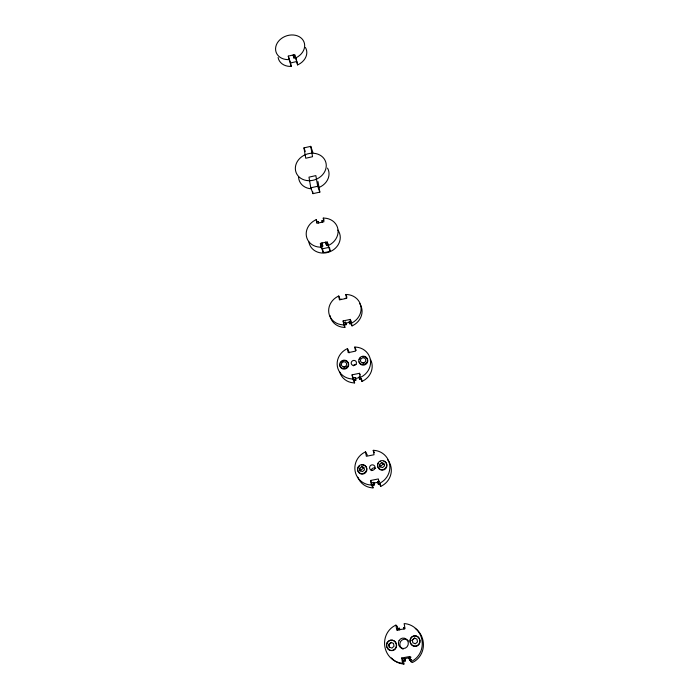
<?xml version="1.0" encoding="UTF-8"?>
<svg xmlns="http://www.w3.org/2000/svg" width="699" height="699" viewBox="0 0 699 699"><rect width="100%" height="100%" fill="white"/><g stroke="black" fill="none" stroke-linecap="round" stroke-linejoin="round"><path stroke-width="1.05" d="M379.601 466.242L379.697 464.328L381.637 462.659L384.031 463.463L384.485 465.927L382.536 467.596L380.142 466.792L379.697 464.328M389.317 647.693L388.88 644.277L390.951 642.433L393.52 643.421L394.009 646.26L391.929 648.104L389.36 647.108L388.88 644.277M409.57 660.24L409.09 657.558L409.57 660.24L411.51 659.882M405.193 661.036L405.009 658.554L402.773 658.711L401.663 657.995L402.572 663.202L403.978 664.05L403.437 660.957L403.244 661.394L405.193 661.036L404.721 658.353M412.314 639.969L412.829 642.8L415.416 643.788L417.495 641.944L416.98 639.104L414.385 638.117L411.921 640.546L414.743 638.03M388.827 644.793L391.65 642.285M359.705 468.304L361.654 466.644L364.022 467.448L364.45 469.911L362.501 471.58L360.125 470.768L359.705 468.304L359.836 471.117L363.331 468.138L361.654 466.644M379.557 467.194L383.043 464.215L384.765 464.791M401.663 657.995L409.998 656.475L410.933 661.682L412.113 661.123A19.86 18.847 83.6 0 0 421.951 639.961A19.86 18.847 83.6 0 0 405.42 623.7L404.136 623.604L405.044 628.689L396.796 630.21L395.905 625.133L394.734 625.684A19.86 18.847 83.6 0 0 384.869 646.776A19.86 18.847 83.6 0 0 401.27 663.098L402.572 663.202M387.578 459.697A17.475 17.021 -36.5 0 1 381.829 485.849L380.737 486.355L379.146 483.481L380.256 482.957A17.676 17.195 -35.9 0 0 389.605 464.206A17.676 17.195 -35.9 0 0 374.428 450.383L373.24 450.331L374.026 454.752L366.346 456.29L365.568 451.869L364.476 452.375A17.676 17.195 -35.9 0 0 355.101 471.065A17.676 17.195 -35.9 0 0 370.164 484.949L371.379 485.01L373.048 487.867L371.859 487.815A17.475 17.021 -36.5 0 1 357.818 477.207M370.418 359.286A16.715 15.64 -23.9 0 1 363.017 380.903L361.968 381.392L360.238 377.451L361.296 376.962A16.898 15.78 -23.9 0 0 370.348 359.574A16.898 15.78 -23.9 0 0 355.957 347.106L354.821 347.08L355.546 351.134L348.207 352.663L347.49 348.609L346.451 349.089A16.898 15.78 -23.9 0 0 337.364 366.425A16.898 15.78 -23.9 0 0 351.658 378.945L352.812 378.98L354.62 382.903L353.484 382.869A16.715 15.64 -23.9 0 1 339.662 371.885M339.836 298.691L338.753 296.018L337.739 296.49A16.427 14.994 -22 0 0 328.862 313.056A16.427 14.994 -22 0 0 342.693 324.843L343.812 324.869L344.878 327.394L343.768 327.368A16.322 14.915 -22 0 1 330.007 315.572M359.592 303.445A16.322 14.915 -22 0 1 353.065 325.411L352.043 325.883L351.02 323.349L352.051 322.868A16.427 14.994 -22 0 0 360.894 306.258A16.427 14.994 -22 0 0 346.975 294.515L345.874 294.497L346.564 298.359L339.434 299.88L338.753 296.018M316.97 221.513L316.245 219.652L315.24 220.115A16.208 14.277 -21.4 0 0 306.372 236.07A16.208 14.277 -21.4 0 0 319.862 247.158L320.955 247.166L323.576 252.522A16.033 14.155 -21.4 0 0 329.701 251.186L330.129 250.985L329.482 247.263L322.466 248.792L321.391 246.1M330.129 250.985L328.058 245.62L329.08 245.148A16.208 14.277 -21.4 0 0 337.923 229.15A16.208 14.277 -21.4 0 0 324.345 218.105L323.261 218.105L323.899 221.784L316.874 223.331L316.245 219.652M278.106 57.458A14.714 11.9 -19.7 0 0 290.164 66.422L291.151 66.405L288.259 56.13L294.742 54.609L297.573 64.902L298.499 64.483A14.714 11.9 -19.7 0 0 305.428 47.497M295.345 58.078L296.271 57.65A14.862 11.979 -19.7 0 0 300.649 37.624A14.862 11.979 -19.7 0 0 277.223 43.111A14.862 11.979 -19.7 0 0 287.857 59.625L288.853 59.598M295.494 57.676L293.964 58.034L293.431 56.226L294.961 55.868M288.259 56.13L290.566 62.954L296.97 61.46L297.573 64.902M310.74 146.353L312.549 156.707L305.743 158.245L303.969 147.882L310.74 146.353L312.907 152.531M310.793 187.804L317.704 186.257L319.836 192.129L313.003 193.649L310.793 187.804L308.975 177.153L315.852 175.615L317.704 186.257M316.621 221.854L318.272 221.496L318.648 222.212M322.248 222.151L321.994 220.674L323.646 220.307M322.239 244.545L320.57 244.912L321.094 246.485L322.763 246.118L321.977 243.042L322.763 246.118M325.996 243.724L327.665 243.366L328.181 244.938L326.512 245.305L325.734 242.23L326.512 245.305M339.758 299.539L341.427 299.181M345.184 298.377L346.853 298.019M343.812 324.869L343.122 320.928L350.321 319.408L352.043 325.883M343.794 322.527L345.481 322.169L346.145 324.686L344.467 325.044L343.122 320.928M351.623 323.532L349.937 323.882L349.64 323.401L349.273 321.365L350.959 321.007M345.874 323.121L349.657 322.318L349.937 323.882M344.153 324.563L345.839 324.205L346.145 324.686M349.64 323.401L351.326 323.052M352.812 378.98L352.086 374.83L359.496 373.301L360.186 374.865M353.519 377.949L355.241 377.591L355.913 380.081L353.895 380.09L352.086 374.83M355.625 378.439L359.504 377.635L359.802 379.277L359.137 376.787L359.504 377.635M353.895 380.09L355.913 380.081M359.513 378.928L361.252 378.57M371.379 485.01L370.584 480.484L378.342 478.946L379.146 483.481M371.903 482.773L373.712 482.415L374.384 484.826L372.314 485.106L370.584 480.484M380.256 483.664L378.203 483.944L377.783 481.611L379.592 481.253M374.07 483.035L378.124 482.231L378.447 484.023M372.314 485.106L374.384 484.826M378.203 483.944L380.011 483.586M397.792 630.315L397.486 628.567L399.409 628.218L399.819 629.091M409.09 657.558L411.038 657.2M405.009 658.554L409.369 657.75M409.736 659.812L411.676 659.454M403.978 664.05L402.694 663.945A19.624 18.62 83.2 0 1 391.388 657.925M410.933 661.682L412.235 662.547L413.406 661.997A19.624 18.62 83.2 0 0 415.232 628.384M395.905 625.133L397.373 626.435L397.906 629.441L397.486 628.567M381.637 462.659L383.043 464.215M377.783 481.611L378.124 482.231M365.568 451.869L367.29 455.066M373.24 450.331L374.463 452.742M321.994 220.674L322.361 221.4M404.127 628.287L403.725 627.414L404.039 629.161M347.49 348.609L349.343 352.812M354.821 347.08L356.237 350.452M349.273 321.365L349.657 322.318M345.874 294.497L346.914 297.18M323.261 218.105L323.96 219.975M303.969 147.882L305.245 151.412M295.694 57.545L296.656 60.481M361.532 378.919L361.968 381.392M380.413 484.564L380.737 486.355M350.321 319.408L351.02 323.349M359.496 373.301L360.238 377.451M345.481 322.169L345.839 324.205M355.241 377.591L355.625 379.732M373.712 482.415L374.122 484.748M399.409 628.218L399.714 629.965M344.467 325.044L344.878 327.394M354.192 380.431L354.62 382.903M372.576 485.176L373.048 487.867M402.773 658.711L403.244 661.394M317.984 181.565L319.836 192.129M328.058 245.62L327.403 241.863L320.317 243.409L320.955 247.166M293.964 58.034L293.213 54.968L293.431 56.226M318.272 221.496L318.526 222.964M290.566 62.954L291.151 66.405M312.636 191.535L313.003 193.649M322.466 248.792L323.104 252.514M403.113 649.205A5.164 4.902 83.2 0 1 400.71 641.394A5.164 4.902 83.2 0 1 408.469 641.044M410.173 640.197A5.234 4.972 81 0 1 418.011 636.946A5.234 4.972 81 0 1 417.373 645.797A5.234 4.972 81 0 1 410.112 641.105M387.858 642.058A5.225 4.945 86 0 1 395.442 642.084A5.225 4.945 86 0 1 394.157 649.965A5.225 4.945 86 0 1 387.019 647.195M386.792 646.313A5.225 4.945 86 0 1 386.792 644.504M387.01 643.622A5.225 4.945 86 0 1 387.368 642.8M383.882 461.244A4.648 4.535 -32.3 0 1 386.739 466.783A4.648 4.535 -32.3 0 1 381.252 470.051A4.648 4.535 -32.3 0 1 377.766 464.887M377.967 464.119A4.648 4.535 -32.3 0 1 378.308 463.385M379.994 461.681A4.648 4.535 -32.3 0 1 380.728 461.323M364.651 465.534A4.657 4.517 -38.9 0 1 366.643 471.012A4.657 4.517 -38.9 0 1 361.505 474.071A4.657 4.517 -38.9 0 1 357.739 469.649M357.809 468.863A4.657 4.517 -38.9 0 1 359.4 466.119M361.558 465.071A4.657 4.517 -38.9 0 1 363.926 465.219M371.23 470.663A2.761 2.691 -36.5 0 1 375.721 468.487M344.205 367.438A2.639 2.464 -25.5 0 1 346.206 366.468M353.362 365.848A2.639 2.473 -23.9 0 1 356.088 364.529M363.393 363.2A2.639 2.473 -22.3 0 1 364.625 362.606M364.904 356.944A4.447 4.159 -22.3 0 1 367.718 361.505A4.447 4.159 -22.3 0 1 363.358 365.149A4.447 4.159 -22.3 0 1 359.033 361.846M359.251 359.679A4.447 4.159 -22.3 0 1 359.574 358.998M360.02 358.386A4.447 4.159 -22.3 0 1 360.57 357.844M362.641 356.848A4.447 4.159 -22.3 0 1 364.17 356.787M346.521 361.191A4.447 4.142 -25.5 0 1 348.294 366.425A4.447 4.142 -25.5 0 1 342.973 368.993A4.447 4.142 -25.5 0 1 339.976 364.354M340.518 362.964A4.447 4.142 -25.5 0 1 340.963 362.353M341.505 361.811A4.447 4.142 -25.5 0 1 342.143 361.374M342.833 361.034A4.447 4.142 -25.5 0 1 343.576 360.815M345.096 360.754A4.447 4.142 -25.5 0 1 345.83 360.911M337.914 230.093A16.016 14.146 -21.4 0 1 329.911 251.736A16.016 14.146 -21.4 0 1 308.888 241.994M327.525 168.109A15.5 13.298 -20.6 0 1 318.98 187.481M311.571 188.809A15.5 13.298 -20.6 0 1 298.578 177.223M399.042 640.66A5.225 4.963 83.6 0 0 403.41 648.506A5.225 4.963 83.6 0 0 407.639 640.677A5.225 4.963 83.6 0 0 399.042 640.66M410.558 638.336A5.242 4.98 81.1 0 0 414.97 646.199A5.242 4.98 81.1 0 0 419.19 638.353A5.242 4.98 81.1 0 0 410.558 638.336M387.141 642.652A5.234 4.954 86 0 0 391.466 650.507A5.234 4.954 86 0 0 395.73 642.678A5.234 4.954 86 0 0 387.141 642.652M372.314 470.305A2.787 2.717 -35.9 0 0 374.708 466.128A2.787 2.717 -35.9 0 0 369.92 466.25A2.787 2.717 -35.9 0 0 372.314 470.305M382.108 469.711A4.657 4.543 -32.2 0 0 386.093 462.738A4.657 4.543 -32.2 0 0 378.072 462.956A4.657 4.543 -32.2 0 0 382.108 469.711M362.056 473.686A4.657 4.517 -38.9 0 0 366.075 466.722A4.657 4.517 -38.9 0 0 358.098 466.932A4.657 4.517 -38.9 0 0 362.056 473.686M353.344 365.437A2.665 2.49 -23.9 0 0 356.315 361.968A2.665 2.49 -23.9 0 0 351.815 361.4A2.665 2.49 -23.9 0 0 353.344 365.437M343.524 366.835A2.674 2.49 -25.5 0 0 346.503 363.366A2.674 2.49 -25.5 0 0 342.012 362.79A2.674 2.49 -25.5 0 0 343.524 366.835M362.667 362.86A2.674 2.499 -22.3 0 0 365.629 359.391A2.674 2.499 -22.3 0 0 361.112 358.814A2.674 2.499 -22.3 0 0 362.667 362.86M362.353 364.529A4.456 4.168 -22.3 0 0 367.29 358.744A4.456 4.168 -22.3 0 0 359.767 357.801A4.456 4.168 -22.3 0 0 362.353 364.529M343.2 368.504A4.447 4.15 -25.5 0 0 348.163 362.729A4.447 4.15 -25.5 0 0 340.675 361.776A4.447 4.15 -25.5 0 0 343.2 368.504M306.678 180.517A15.728 13.438 -20.6 0 0 325.778 162.159A15.728 13.438 -20.6 0 0 299.958 158.227A15.728 13.438 -20.6 0 0 306.678 180.517"/></g></svg>
